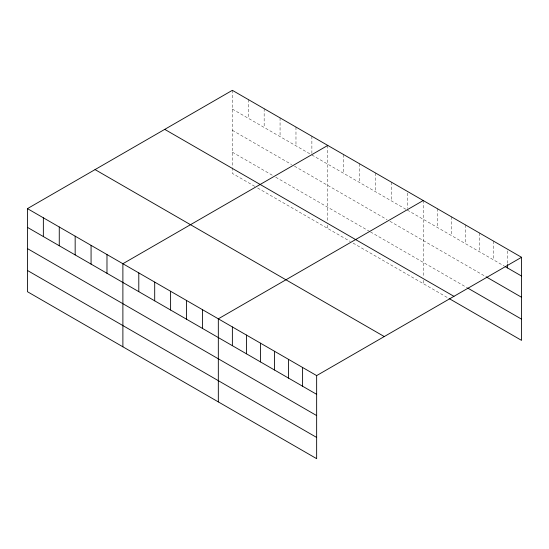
<?xml version="1.0" encoding="UTF-8"?>
<svg xmlns="http://www.w3.org/2000/svg" width="549" height="549" viewBox="0 0 549 549"><rect width="100%" height="100%" fill="white"/><g stroke="black" fill="none" stroke-linecap="round" stroke-linejoin="round"><path stroke-width="0.41" stroke-dasharray="2.75 2.06" d="M232.351 109.079L310.432 154.159M311.88 154.99L405.869 209.258M407.317 210.095L504.545 266.231M232.351 130.305L291.636 164.535M294.525 166.203L387.072 219.634M389.962 221.302L485.323 276.36M232.351 152.176L272.839 175.55M275.728 177.224L369.717 231.486M370.445 231.904L466.842 287.559M254.763 186.344L232.351 173.402L232.351 167.685M257.653 188.012L350.2 241.443M353.089 243.111L448.361 298.114M507.502 250.893L507.502 264.529M493.455 241.08L493.455 259.828M479.407 232.968L479.407 251.717M465.36 224.857L465.36 243.605M451.312 216.752L451.312 235.494M437.272 208.641L437.272 227.389M423.224 200.529L423.224 277.073M423.224 280.34L423.224 283.6M407.317 193.049L407.317 208.387M391.41 182.165L391.41 200.907M375.502 172.976L375.502 191.725M359.595 163.794L359.595 182.543M343.695 154.612L343.695 173.36M327.787 145.43L327.787 221.974M327.787 225.234L327.787 228.501M311.88 136.248L311.88 153.288M295.973 127.066L295.973 145.808M280.065 117.877L280.065 136.626M264.158 108.695L264.158 127.443M248.258 99.513L248.258 118.261M232.351 90.331L232.351 166.875"/><path stroke-width="0.82" d="M27.45 208.627L316.649 375.598L316.649 458.669L27.45 291.704L27.45 208.627L232.351 90.331L521.55 257.296L521.55 340.373L449.096 298.539M327.787 145.43L122.887 263.726L122.887 346.803M423.224 200.529L218.324 318.825L218.324 401.902M316.649 375.598L521.55 257.296M505.286 266.656L521.55 276.044M486.064 276.785L521.55 297.27M467.583 287.985L521.55 319.147M164.734 129.365L453.934 296.336M95.066 169.593L384.266 336.558M27.45 227.375L316.649 394.34M27.45 248.601L316.649 415.572M27.45 270.472L316.649 437.443M507.502 264.529L507.502 267.933M302.602 367.487L302.602 386.235M288.554 359.375L288.554 378.124M274.507 351.264L274.507 370.012M260.466 343.159L260.466 361.901M246.419 335.048L246.419 353.796M232.371 326.936L232.371 345.685M202.416 309.643L202.416 328.391M186.509 300.461L186.509 319.209M170.602 291.279L170.602 310.02M154.701 282.097L154.701 300.838M138.794 272.908L138.794 291.656M106.98 254.544L106.98 273.292M91.072 245.362L91.072 264.11M75.165 236.18L75.165 254.921M59.265 226.998L59.265 245.739M43.357 217.809L43.357 236.557"/></g></svg>
